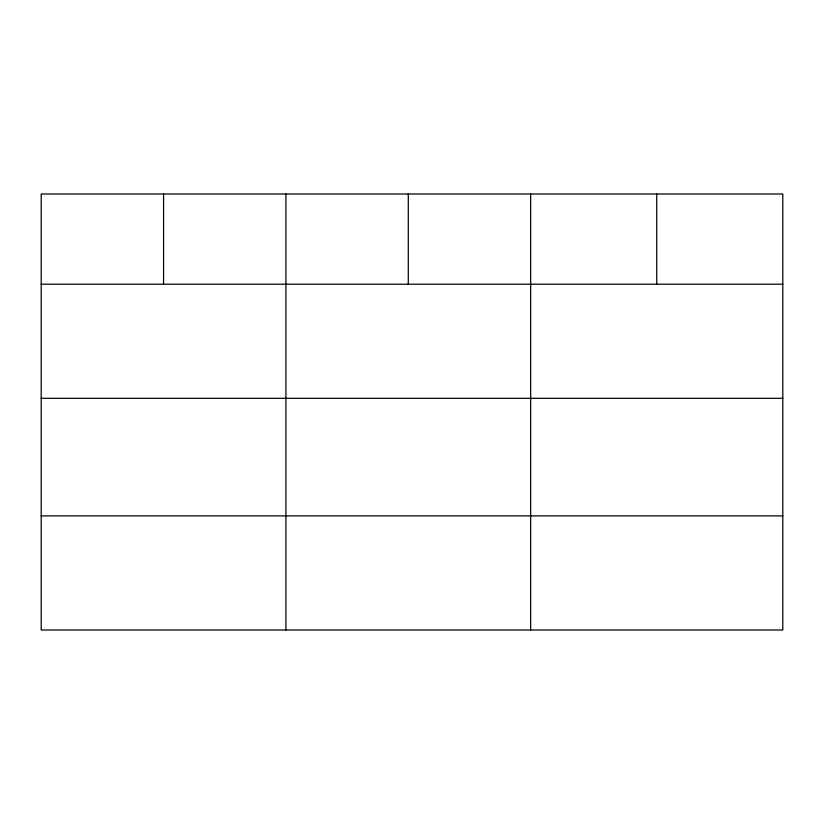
<?xml version="1.0" encoding="UTF-8"?>
<svg xmlns="http://www.w3.org/2000/svg" width="824" height="824" viewBox="0 0 824 824"><rect width="100%" height="100%" fill="white"/><g stroke="black" fill="none" stroke-linecap="round" stroke-linejoin="round"><path stroke-width="1.24" d="M782.8 398.322L782.8 194L41.2 194L41.2 630L782.8 630L782.8 398.322L41.2 398.322M41.2 284.208L782.8 284.208M41.2 515.886L782.8 515.886M656.728 194L656.728 284.208M530.656 194L530.656 630M408.292 194L408.292 284.208M285.928 194L285.928 630M163.564 194L163.564 284.208"/></g></svg>
